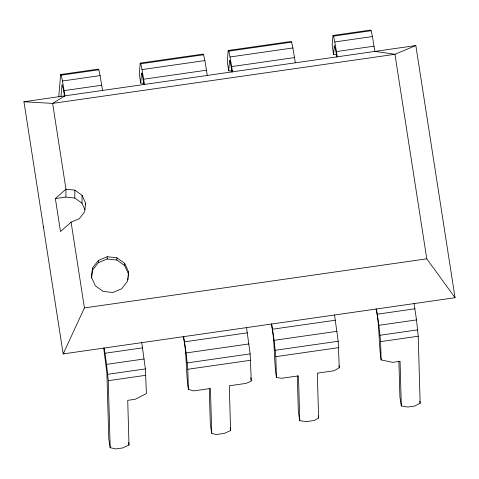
<?xml version="1.0" encoding="UTF-8"?>
<svg xmlns="http://www.w3.org/2000/svg" width="479" height="479" viewBox="0 0 479 479"><rect width="100%" height="100%" fill="white"/><g stroke="black" fill="none" stroke-linecap="round" stroke-linejoin="round"><path stroke-width="0.72" d="M55.372 198.575L65.964 189.175L74.868 190.157L82.071 195.288L85.645 203.204L84.633 211.772L79.304 218.705L71.09 222.136L60.498 231.543L55.372 198.575L65.88 197.073L65.964 189.175L52.63 103.392L64.91 95.836L415.826 45.547L455.05 297.716L63.174 353.915L23.95 101.752L64.91 95.836L62.48 80.999L61.228 75.167L60.653 74.526L98.273 69.132L98.848 69.772L100.099 75.604L102.53 90.441M84.969 209.784L81.987 203.186L74.784 198.055L74.868 190.157M81.987 203.186L82.071 195.288M85.627 204.641L85.645 203.204M91.609 278.095L92.561 267.977L98.339 260.462L107.248 256.738L116.9 257.798L124.714 263.366L128.594 271.946L128.312 276.347M92.537 270.234L98.315 262.72L98.339 260.462M98.315 262.72L107.224 258.995L107.248 256.738M128.57 274.204L124.69 265.623L116.876 260.055L116.9 257.798M124.69 265.623L124.714 263.366M58.779 96.698L60.653 74.526M61.013 96.309L62.019 84.424L63.342 89.13L64.521 96.129M207.305 75.419L204.868 60.582L203.623 54.75L203.048 54.109L140.179 63.12L139.287 73.76L140.7 83.083L143.634 83.34M140.7 83.083L141.544 73.018L141.964 73.485L144.053 84.723M295.327 62.791L292.897 47.954L291.651 42.122L291.076 41.481L228.208 50.499L227.28 61.522L228.693 70.85L232.387 70.892M228.693 70.85L229.573 60.396L229.992 60.863L232.081 72.101M415.826 45.547L394.947 54.295L374.859 51.385L372.428 36.548L371.177 30.716L370.602 30.075L332.983 35.47L332.169 45.152L333.582 54.48L336.39 54.612M333.582 54.48L334.348 45.367L335.677 50.073L336.857 57.073M43.565 227.83L43.709 226.351M92.561 267.977L91.465 277.269L95.345 285.849L103.153 291.418L112.81 292.483L121.72 288.753L127.492 281.239L128.594 271.946M127.893 279.922L128.144 277.778M71.09 222.136L84.424 307.919L63.174 353.915L64.521 353.346M334.558 314.996L338.18 341.252L339.27 367.734L334.097 370.758L317.326 373.165L318.607 417.981L314.374 420.454L306.153 421.634L299.758 420.688L298.339 411.808L297.315 375.955M414.09 303.59L416.502 319.912L418.227 336.228L420.143 403.276L414.575 406.084L407.833 407.054L401.33 405.97L399.911 397.097L398.893 361.358M141.76 342.647L145.377 368.908L146.418 393.582L135.108 399.294L127.725 400.354L129.001 445.027L122.612 447.955L115.87 448.925L110.188 447.727L108.775 438.854L106.889 372.884L103.703 348.011M246.529 327.618L250.152 353.879L251.265 381.098L246.068 383.38L229.303 385.787L230.585 430.609L224.298 433.375L216.071 434.555L211.73 433.309L210.311 424.436L209.287 388.583M61.228 75.167L98.848 69.772M140.179 63.12L140.76 63.767L203.623 54.75M228.208 50.499L228.788 51.139L291.651 42.122M332.983 35.47L333.558 36.111L371.177 30.716M62.48 80.999L100.099 75.604M140.76 63.767L142.006 69.593L204.868 60.582M228.788 51.139L230.034 56.971L292.897 47.954M333.558 36.111L334.809 41.942L372.428 36.548M64.096 90.627L101.716 85.232M142.006 69.593L143.628 79.221L206.491 70.203M230.034 56.971L231.656 66.593L294.519 57.582M334.809 41.942L336.426 51.57L374.051 46.176M84.424 307.919L426.777 258.822L455.05 297.716M104.141 348.041L104.949 353.257L142.568 347.856M183.667 336.635L184.481 341.85L247.344 332.833M271.695 324.008L272.503 329.223L335.372 320.206M376.47 308.985L377.278 314.2L414.898 308.805M110.188 447.727L108.272 380.679L106.554 364.363L144.173 358.969M211.73 433.309L210.449 388.493L193.684 390.894L188.379 389.373L187.804 369.273L186.086 352.957L248.948 343.946M299.758 420.688L298.477 375.865L281.712 378.272L276.425 377.488L275.832 356.651L274.108 340.335L336.976 331.318M401.33 405.97L400.055 361.298L392.672 362.358L381.128 359.921L380.607 341.623L378.883 325.307L416.502 319.912M107.757 374.303L145.377 368.908M187.289 362.896L250.152 353.879M275.317 350.269L338.18 341.252M380.087 335.246L417.712 329.851M108.272 380.679L145.891 375.285M187.804 369.273L250.667 360.256M275.832 356.651L338.695 347.634M380.607 341.623L418.227 336.228M23.95 101.752L52.63 103.392L394.947 54.295L426.777 258.822M65.88 197.073L74.784 198.055M107.224 258.995L116.876 260.055M419.814 401.228L420.143 403.276M381.128 359.921C378.512 343.048 379.805 325.75 376.033 308.955M338.94 365.687L339.27 367.734M318.284 415.934L318.607 417.981M276.425 377.488C273.671 359.777 275.233 341.611 271.258 323.984M250.721 377.68L251.158 380.41M230.148 427.873L230.585 430.609M188.379 389.373C185.66 371.908 187.151 353.993 183.229 336.605M128.564 442.297L129.001 445.027M336.426 51.57L337.24 56.779M231.656 66.593L232.465 71.808M143.628 79.221L144.436 84.43M377.278 314.2L378.883 325.307M272.503 329.223L274.108 340.335M184.481 341.85L186.086 352.957M104.949 353.257L106.554 364.363"/></g></svg>
